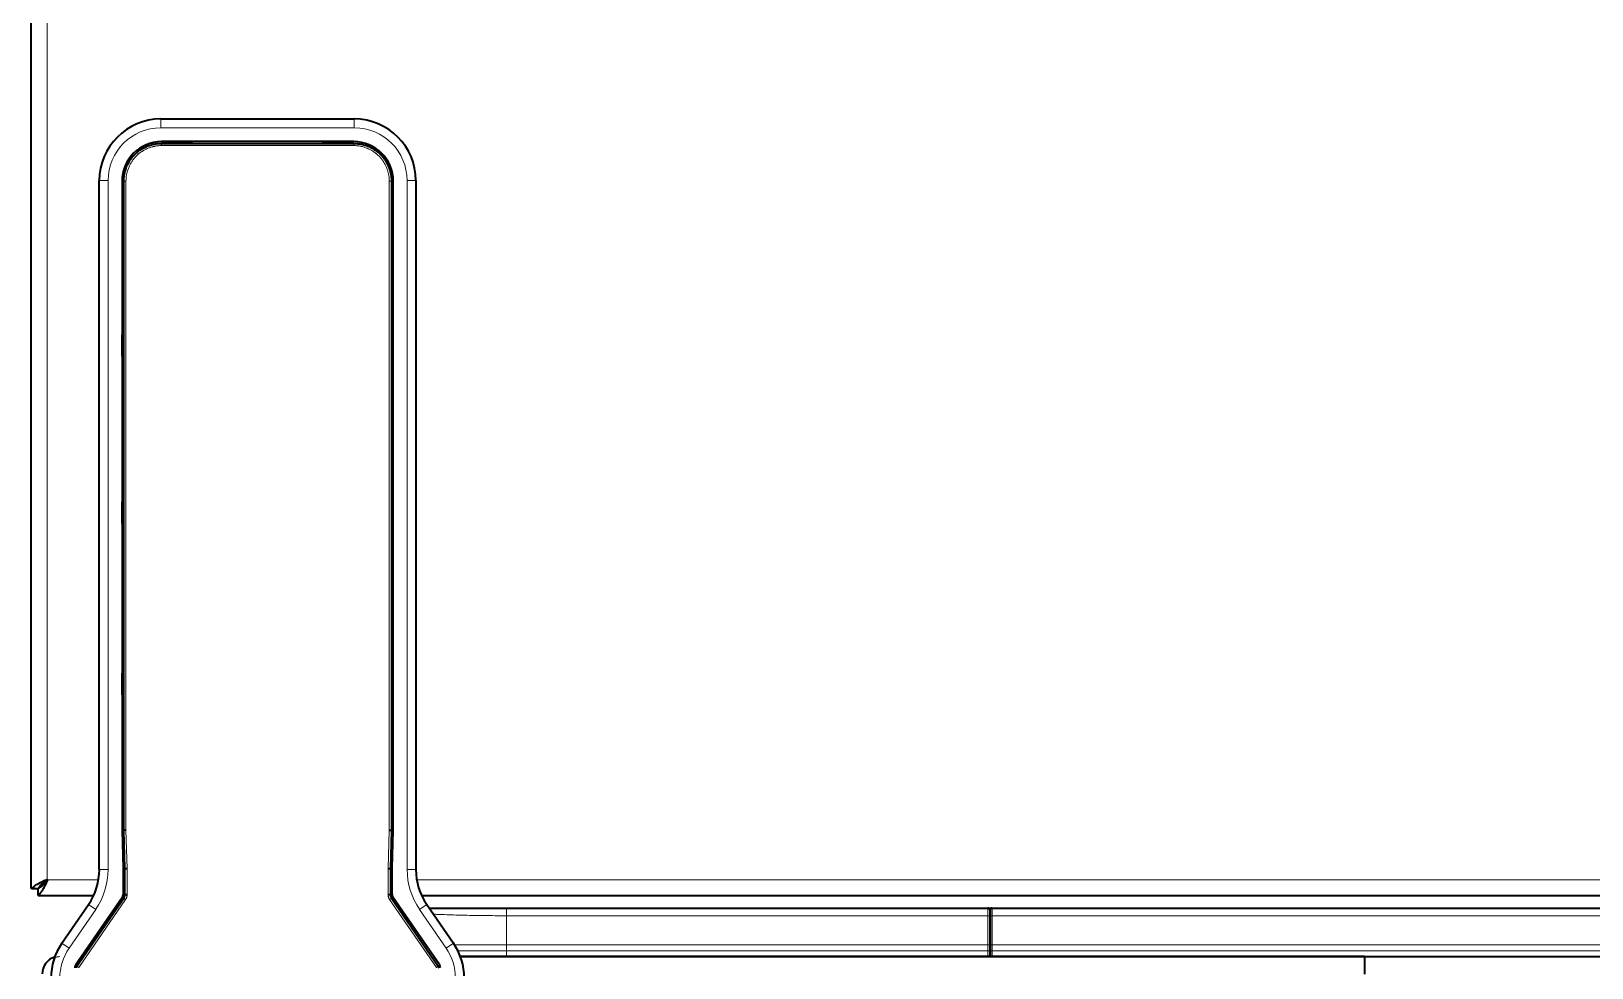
# Model space of a CAD drawing. Header units: inches. Extents: x -1096 to 3103, y -191 to 3207.
# Drawn here: x 1257.7 to 1435.2, y -43 to 63.5 of the extents above; entities that cross this region are included whole.
import ezdxf

# ---------------------------------------------------------------- set-up
doc = ezdxf.new("R2010")
doc.units = ezdxf.units.IN

msp = doc.modelspace()

# ---------------------------------------------------------------- linework, layer by layer
at = {"lineweight": 35}
for p, q in [((1257.71, -33.96), (1257.71, 616.74)), ((1272.46, 53.54), (1294.46, 53.54)), ((1294.39, 50.97), (1272.54, 50.97)), ((1272.54, 50.77), (1294.39, 50.77)), ((1273.7, 50.93), (1274.93, 50.93)), ((1292, 50.93), (1293.23, 50.93)), ((1265.46, -31.79), (1265.46, 46.54)), ((1268.04, 46.47), (1268.04, -27.33)), ((1268.24, -27.32), (1268.24, 46.47)), ((1298.69, 46.47), (1298.69, -27.32)), ((1298.89, -27.33), (1298.89, 46.47)), ((1301.46, 46.54), (1301.46, -31.79)), ((1268.07, 27.17), (1268.07, 28.41)), ((1298.86, 28.41), (1298.86, 27.17)), ((1268.07, 8.17), (1268.07, 9.41)), ((1298.86, 9.41), (1298.86, 8.17)), ((1268.07, -11.33), (1268.07, -10.09)), ((1298.86, -10.09), (1298.86, -11.33)), ((1268.04, -27.33), (1268.24, -27.32)), ((1268.04, -27.33), (1268.17, -31.65)), ((1268.49, -27.32), (1268.24, -27.32)), ((1268.37, -31.65), (1268.24, -27.32)), ((1298.44, -27.32), (1298.69, -27.32)), ((1298.69, -27.32), (1298.56, -31.65)), ((1298.89, -27.33), (1298.69, -27.32)), ((1298.76, -31.65), (1298.89, -27.33)), ((1268.37, -31.65), (1268.17, -31.65)), ((1268.17, -31.65), (1268.17, -34.64)), ((1268.37, -34.64), (1268.37, -31.65)), ((1268.37, -31.65), (1268.62, -31.65)), ((1298.31, -31.65), (1298.56, -31.65)), ((1298.56, -31.65), (1298.56, -34.64)), ((1298.56, -31.65), (1298.76, -31.65)), ((1298.76, -34.64), (1298.76, -31.65)), ((1257.79, -33.96), (1257.71, -33.96)), ((1258.52, -34.68), (1258.52, -34.76)), ((1264.8, -34.76), (1258.52, -34.76)), ((1268.08, -34.93), (1262.76, -42.67)), ((1262.92, -42.79), (1268.25, -35.04)), ((1267.8, -35.4), (1268.11, -34.94)), ((1268.2, -34.65), (1268.2, -34.27)), ((1268.37, -34.64), (1268.62, -34.64)), ((1298.31, -34.64), (1298.56, -34.64)), ((1298.68, -35.04), (1304.01, -42.79)), ((1298.73, -34.27), (1298.73, -34.65)), ((1298.81, -34.94), (1299.13, -35.4)), ((1304.17, -42.67), (1298.85, -34.93)), ((1794.41, -34.76), (1302.13, -34.76)), ((1261.2, -40.17), (1264.23, -35.75)), ((1302.7, -35.75), (1305.73, -40.17)), ((1311.76, -36.16), (1366.51, -36.16)), ((1366.76, -36.41), (1366.76, -37.21)), ((1366.76, -37.21), (1366.76, -36.41)), ((1366.76, -37.21), (1366.76, -40.52)), ((1366.76, -40.52), (1366.76, -37.21)), ((1367.01, -36.16), (1675.91, -36.16)), ((1366.76, -40.52), (1366.76, -41.03)), ((1366.76, -41.03), (1366.76, -40.52)), ((1306.51, -41.66), (1409.38, -41.66)), ((1409.36, -41.66), (1306.51, -41.66)), ((1366.76, -41.03), (1366.76, -41.66)), ((1366.76, -41.66), (1366.76, -41.03)), ((1409.36, -41.69), (1409.36, -41.66)), ((1409.36, -41.69), (1409.36, -43.69)), ((1409.38, -42.25), (1409.38, -41.66)), ((1409.38, -41.66), (1643.55, -41.66)), ((1409.38, -43.66), (1409.38, -42.25)), ((1409.38, -42.66), (1409.36, -42.66))]:
    msp.add_line(p, q, dxfattribs=at)
at = {"lineweight": 13}
for p, q in [((1259.51, -32.91), (1259.51, 614.94)), ((1272.46, 53.54), (1272.46, 53.54)), ((1272.46, 53.54), (1294.46, 53.54)), ((1272.46, 53.54), (1272.46, 52.54)), ((1294.46, 53.54), (1294.46, 53.54)), ((1294.46, 53.54), (1294.46, 52.54)), ((1294.46, 52.54), (1272.46, 52.54)), ((1272.54, 50.97), (1272.58, 50.92)), ((1272.54, 50.52), (1272.54, 50.77)), ((1294.39, 50.52), (1272.54, 50.52)), ((1276.07, 50.92), (1276.15, 50.77)), ((1290.78, 50.77), (1290.86, 50.92)), ((1294.35, 50.92), (1294.39, 50.97)), ((1294.39, 50.52), (1294.39, 50.77)), ((1265.46, 46.54), (1265.46, 46.54)), ((1265.46, -31.79), (1265.46, 46.54)), ((1266.46, 46.54), (1265.46, 46.54)), ((1266.46, 46.54), (1266.46, -31.79)), ((1268.24, 46.27), (1268.04, 46.47)), ((1268.49, 46.47), (1268.24, 46.47)), ((1268.49, 46.47), (1268.49, -27.32)), ((1298.44, -27.32), (1298.44, 46.47)), ((1298.44, 46.47), (1298.69, 46.47)), ((1298.89, 46.47), (1298.69, 46.27)), ((1301.46, 46.54), (1300.46, 46.54)), ((1300.46, -31.79), (1300.46, 46.54)), ((1301.46, 46.54), (1301.46, 46.54)), ((1301.46, 46.54), (1301.46, -31.79)), ((1268.08, 29.55), (1268.24, 29.62)), ((1298.69, 29.62), (1298.84, 29.55)), ((1268.24, 25.96), (1268.08, 26.03)), ((1298.84, 26.03), (1298.69, 25.96)), ((1268.08, 10.55), (1268.24, 10.62)), ((1298.69, 10.62), (1298.84, 10.55)), ((1268.24, 6.96), (1268.08, 7.03)), ((1298.84, 7.03), (1298.69, 6.96)), ((1268.08, -8.95), (1268.24, -8.88)), ((1298.69, -8.88), (1298.84, -8.95)), ((1268.24, -12.54), (1268.08, -12.47)), ((1298.84, -12.47), (1298.69, -12.54)), ((1268.49, -27.32), (1268.62, -31.65)), ((1298.31, -31.65), (1298.44, -27.32)), ((1265.46, -31.79), (1265.46, -31.79)), ((1266.46, -31.79), (1265.46, -31.79)), ((1268.62, -31.65), (1268.62, -34.64)), ((1298.31, -34.64), (1298.31, -31.65)), ((1301.46, -31.79), (1300.46, -31.79)), ((1301.46, -31.79), (1301.46, -31.79)), ((1265.37, -32.96), (1259.56, -32.96)), ((1268.22, -33.13), (1268.37, -33.06)), ((1298.56, -33.06), (1298.71, -33.13)), ((1793.36, -32.96), (1301.57, -32.96)), ((1268.45, -35.18), (1263.13, -42.93)), ((1267.8, -35.4), (1268, -35.4)), ((1268.11, -34.94), (1268.08, -34.93)), ((1268.17, -34.64), (1268.2, -34.65)), ((1268.25, -35.04), (1268.45, -35.18)), ((1298.48, -35.18), (1298.68, -35.04)), ((1303.8, -42.93), (1298.48, -35.18)), ((1298.73, -34.65), (1298.76, -34.64)), ((1298.85, -34.93), (1298.81, -34.94)), ((1298.93, -35.4), (1299.13, -35.4)), ((1261.2, -40.17), (1264.23, -35.75)), ((1265.06, -36.32), (1262.02, -40.73)), ((1264.23, -35.75), (1264.23, -35.75)), ((1265.06, -36.32), (1264.23, -35.75)), ((1267.28, -36.44), (1267.15, -36.36)), ((1267.56, -35.74), (1267.56, -36.04)), ((1299.37, -35.74), (1299.37, -36.04)), ((1299.78, -36.36), (1299.64, -36.44)), ((1302.7, -35.75), (1301.87, -36.32)), ((1304.91, -40.73), (1301.87, -36.32)), ((1302.7, -35.75), (1302.7, -35.75)), ((1302.7, -35.75), (1305.73, -40.17)), ((1311.76, -36.16), (1311.76, -37.04)), ((1366.51, -37.04), (1311.76, -37.04)), ((1311.76, -37.04), (1311.76, -40.34)), ((1366.51, -37.04), (1366.51, -36.16)), ((1366.51, -40.34), (1366.51, -37.04)), ((1367.01, -36.16), (1367.01, -37.04)), ((1675.91, -37.04), (1367.01, -37.04)), ((1367.01, -37.04), (1367.01, -40.34)), ((1261.2, -40.17), (1261.2, -40.17)), ((1262.02, -40.73), (1261.2, -40.17)), ((1305.73, -40.17), (1304.91, -40.73)), ((1305.73, -40.17), (1305.73, -40.17)), ((1311.76, -40.34), (1366.51, -40.34)), ((1311.76, -41.02), (1311.76, -40.34)), ((1366.51, -41.02), (1366.51, -40.34)), ((1367.01, -40.34), (1675.91, -40.34)), ((1367.01, -40.34), (1367.01, -41.02)), ((1306.53, -41.69), (1409.36, -41.69)), ((1366.51, -41.02), (1311.76, -41.02)), ((1311.76, -41.02), (1311.76, -41.66)), ((1366.51, -41.66), (1366.51, -41.02)), ((1675.91, -41.02), (1367.01, -41.02)), ((1367.01, -41.02), (1367.01, -41.66)), ((1262.76, -42.67), (1262.96, -42.73)), ((1262.92, -42.79), (1263.13, -42.93)), ((1303.8, -42.93), (1304.01, -42.79)), ((1303.97, -42.73), (1304.17, -42.67))]:
    msp.add_line(p, q, dxfattribs=at)
at = {"lineweight": 35}
for centre, radius, start, end in [((1272.46, 46.54), 7, 90, 180), ((1294.46, 46.54), 7, 0, 90), ((1259.51, -32.96), 0.05, 0, 90), ((1366.51, -36.41), 0.25, 0, 90), ((1367.01, -36.41), 0.25, 90, 180), ((1260.96, -43.66), 2, 106.8609, 180), ((1260.96, -43.66), 2, 106.8609, 180)]:
    msp.add_arc(centre, radius, start, end, dxfattribs=at)
at = {"lineweight": 13}
for centre, radius, start, end in [((1272.46, 46.54), 7, 90, 180), ((1294.46, 46.54), 7, 0, 90), ((1272.46, 46.54), 6, 90, 180), ((1294.46, 46.54), 6, 0, 90)]:
    msp.add_arc(centre, radius, start, end, dxfattribs=at)
at = {"lineweight": 35}
for centre, major_axis, ratio, start_param, end_param in [((1272.54, 46.47), (-3.18, 3.18), 0.999695, 5.497939, 7.068431), ((1294.39, 46.47), (3.18, 3.18), 0.999695, 5.497939, 7.068431), ((1258.46, -31.78), (-6.69, 2.08), 0.999833, 2.840496, 3.442689), ((1308.47, -31.78), (-6.69, -2.08), 0.999833, 5.982089, 6.584282), ((1267.81, -35.4), (0.516, 0.75), 0.014382, 1.580687, 2.061841), ((1267.67, -34.64), (0.478, -0.148), 0.999833, 5.982089, 6.584282), ((1267.7, -34.65), (0.478, -0.148), 0.999833, 5.982089, 6.584282), ((1299.23, -34.65), (-0.478, -0.148), 0.999833, 5.982089, 6.584282), ((1299.26, -34.64), (-0.478, -0.148), 0.999833, 5.982089, 6.584282), ((1299.11, -35.4), (-0.516, 0.75), 0.014382, 4.221344, 4.702498), ((1266.97, -44.13), (6.69, -2.08), 0.999833, 2.840496, 3.442689), ((1299.96, -44.13), (-6.69, -2.08), 0.999833, 2.840496, 3.442689), ((1263.17, -42.95), (-0.478, 0.148), 0.999833, 5.982089, 6.584282), ((1303.76, -42.95), (0.478, 0.148), 0.999833, 5.982089, 6.584282)]:
    msp.add_ellipse(centre, major_axis=major_axis, ratio=ratio, start_param=start_param, end_param=end_param, dxfattribs=at)
at = {"lineweight": 13}
for centre, major_axis, ratio, start_param, end_param in [((1276.07, 50.42), (-0.224, 0.448), 0.999239, 5.819644, 6.627323), ((1290.86, 50.42), (0.224, 0.448), 0.999239, 5.939047, 6.746726), ((1268.58, 29.55), (0.448, 0.224), 0.999239, 2.678052, 3.485731), ((1298.34, 29.55), (-0.448, 0.224), 0.999239, 2.797455, 3.605134), ((1268.58, 26.03), (-0.448, 0.224), 0.999239, 5.939047, 6.746726), ((1298.34, 26.03), (0.448, 0.224), 0.999239, 5.819644, 6.627323), ((1268.58, 10.55), (0.448, 0.224), 0.999239, 2.678052, 3.485731), ((1298.34, 10.55), (-0.448, 0.224), 0.999239, 2.797455, 3.605134), ((1268.58, 7.03), (-0.448, 0.224), 0.999239, 5.939047, 6.746726), ((1298.34, 7.03), (0.448, 0.224), 0.999239, 5.819644, 6.627323), ((1268.58, -8.95), (0.448, 0.224), 0.999239, 2.678052, 3.485731), ((1298.34, -8.95), (-0.448, 0.224), 0.999239, 2.797455, 3.605134), ((1268.58, -12.47), (-0.448, 0.224), 0.999239, 5.939047, 6.746726), ((1298.34, -12.47), (0.448, 0.224), 0.999239, 5.819644, 6.627323), ((1258.46, -31.78), (-6.69, 2.08), 0.999785, 2.840496, 3.442689), ((1258.46, -31.78), (7.64, -2.37), 0.999833, 5.982089, 6.584282), ((1308.47, -31.78), (-7.64, -2.37), 0.999833, 5.982089, 6.584282), ((1308.47, -31.78), (6.69, 2.08), 0.999785, 2.840496, 3.442689), ((1268.72, -33.13), (0.448, 0.224), 0.999239, 2.678052, 3.485731), ((1298.21, -33.13), (-0.448, 0.224), 0.999239, 2.797455, 3.605134), ((1267.56, -36.65), (-0.434, 0.249), 0.999387, 5.234137, 6.202592), ((1299.37, -36.65), (0.434, 0.249), 0.999387, 0.080594, 1.049049), ((1366.51, -37.21), (-0.25, 0), 0.707107, 3.141593, 4.712389), ((1367.01, -37.21), (0.25, 0), 0.707107, 1.570796, 3.141593), ((1266.97, -44.13), (-6.69, 2.08), 0.999881, 5.982089, 6.584282), ((1266.97, -44.13), (-5.73, 1.78), 0.999833, 5.982089, 6.584282), ((1299.96, -44.13), (5.73, 1.78), 0.999833, 5.982089, 6.584282), ((1299.96, -44.13), (6.69, 2.08), 0.999881, 5.982089, 6.584282), ((1366.51, -40.52), (-0.25, 0), 0.707107, 3.141593, 4.712389), ((1367.01, -40.52), (0.25, 0), 0.707107, 1.570796, 3.141593), ((1366.51, -41.03), (-0.25, 0), 0.034899, 3.141593, 4.712389), ((1367.01, -41.03), (0.25, 0), 0.034899, 1.570796, 3.141593)]:
    msp.add_ellipse(centre, major_axis=major_axis, ratio=ratio, start_param=start_param, end_param=end_param, dxfattribs=at)
at = {"lineweight": 35}
for points, knots in [([(1268.24, 46.47), (1268.24, 46.47), (1268.24, 46.47), (1268.24, 46.48), (1268.24, 46.48), (1268.24, 46.5), (1268.24, 46.53), (1268.24, 46.59), (1268.25, 46.72), (1268.25, 46.82), (1268.27, 47.03), (1268.32, 47.31), (1268.39, 47.58), (1268.45, 47.78), (1268.47, 47.85), (1268.52, 47.98), (1268.54, 48.05), (1268.62, 48.24), (1268.74, 48.49), (1268.89, 48.74), (1269, 48.91), (1269.04, 48.97), (1269.11, 49.05), (1269.13, 49.08), (1269.17, 49.14), (1269.19, 49.17), (1269.3, 49.3), (1269.4, 49.41), (1269.59, 49.6), (1269.8, 49.79), (1270.03, 49.96), (1270.17, 50.06), (1270.2, 50.08), (1270.26, 50.11), (1270.35, 50.17), (1270.45, 50.22), (1270.63, 50.32), (1270.88, 50.44), (1271.15, 50.53), (1271.35, 50.6), (1271.42, 50.62), (1271.55, 50.65), (1271.62, 50.67), (1271.76, 50.69), (1271.83, 50.71), (1271.97, 50.73), (1272.04, 50.74), (1272.25, 50.76), (1272.39, 50.77), (1272.54, 50.77)], [0, 0, 0, 0, 0.000977, 0.000977, 0.001953, 0.003906, 0.007813, 0.015625, 0.03125, 0.0625, 0.0625, 0.125, 0.1875, 0.1875, 0.21875, 0.21875, 0.25, 0.25, 0.3125, 0.375, 0.375, 0.40625, 0.40625, 0.421875, 0.421875, 0.4375, 0.4375, 0.5, 0.5, 0.5625, 0.625, 0.625, 0.640625, 0.640625, 0.65625, 0.6875, 0.6875, 0.75, 0.8125, 0.8125, 0.84375, 0.84375, 0.875, 0.875, 0.90625, 0.90625, 0.9375, 0.9375, 1, 1, 1, 1]), ([(1272.55, 50.92), (1272.56, 50.92), (1272.56, 50.92), (1272.57, 50.92), (1272.57, 50.92), (1272.58, 50.92)], [0, 0, 0, 0, 0.126263, 0.126263, 1, 1, 1, 1]), ([(1272.58, 50.92), (1272.59, 50.92), (1272.6, 50.92), (1272.62, 50.92), (1272.63, 50.92), (1272.66, 50.92), (1272.67, 50.92), (1272.73, 50.92), (1272.77, 50.92), (1272.88, 50.93), (1272.97, 50.93), (1273.08, 50.93), (1273.11, 50.93), (1273.16, 50.93), (1273.18, 50.93), (1273.26, 50.93), (1273.31, 50.93), (1273.39, 50.93), (1273.42, 50.93), (1273.47, 50.93), (1273.5, 50.93), (1273.58, 50.93), (1273.64, 50.93), (1273.7, 50.93)], [0, 0, 0, 0, 0.03125, 0.03125, 0.0625, 0.0625, 0.125, 0.125, 0.25, 0.25, 0.5, 0.5, 0.5625, 0.5625, 0.625, 0.625, 0.75, 0.75, 0.8125, 0.8125, 0.875, 0.875, 1, 1, 1, 1]), ([(1274.93, 50.93), (1274.99, 50.93), (1275.05, 50.93), (1275.16, 50.93), (1275.22, 50.93), (1275.29, 50.93), (1275.3, 50.93), (1275.33, 50.93), (1275.37, 50.93), (1275.41, 50.93), (1275.49, 50.93), (1275.53, 50.93), (1275.6, 50.93), (1275.63, 50.93), (1275.67, 50.93), (1275.7, 50.93), (1275.76, 50.93), (1275.8, 50.93), (1275.88, 50.92), (1275.92, 50.92), (1275.98, 50.92), (1276.01, 50.92), (1276.03, 50.92), (1276.05, 50.92), (1276.06, 50.92), (1276.07, 50.92)], [0, 0, 0, 0, 0.125, 0.125, 0.25, 0.25, 0.28125, 0.28125, 0.3125, 0.375, 0.375, 0.5, 0.5, 0.5625, 0.5625, 0.625, 0.625, 0.75, 0.75, 0.875, 0.875, 0.9375, 0.96875, 0.96875, 1, 1, 1, 1]), ([(1290.86, 50.92), (1290.87, 50.92), (1290.88, 50.92), (1290.9, 50.92), (1290.92, 50.92), (1290.95, 50.92), (1291.01, 50.92), (1291.05, 50.92), (1291.13, 50.93), (1291.17, 50.93), (1291.23, 50.93), (1291.26, 50.93), (1291.3, 50.93), (1291.32, 50.93), (1291.39, 50.93), (1291.44, 50.93), (1291.52, 50.93), (1291.56, 50.93), (1291.6, 50.93), (1291.63, 50.93), (1291.64, 50.93), (1291.71, 50.93), (1291.77, 50.93), (1291.88, 50.93), (1291.94, 50.93), (1292, 50.93)], [0, 0, 0, 0, 0.03125, 0.03125, 0.0625, 0.125, 0.125, 0.25, 0.25, 0.375, 0.375, 0.4375, 0.4375, 0.5, 0.5, 0.625, 0.625, 0.6875, 0.71875, 0.71875, 0.75, 0.75, 0.875, 0.875, 1, 1, 1, 1]), ([(1293.23, 50.93), (1293.29, 50.93), (1293.35, 50.93), (1293.46, 50.93), (1293.51, 50.93), (1293.59, 50.93), (1293.62, 50.93), (1293.67, 50.93), (1293.7, 50.93), (1293.77, 50.93), (1293.82, 50.93), (1293.89, 50.93), (1293.91, 50.93), (1293.95, 50.93), (1293.98, 50.93), (1294.04, 50.93), (1294.08, 50.93), (1294.16, 50.92), (1294.2, 50.92), (1294.25, 50.92), (1294.27, 50.92), (1294.3, 50.92), (1294.31, 50.92), (1294.33, 50.92), (1294.34, 50.92), (1294.35, 50.92)], [0, 0, 0, 0, 0.125, 0.125, 0.25, 0.25, 0.3125, 0.3125, 0.375, 0.375, 0.5, 0.5, 0.5625, 0.5625, 0.625, 0.625, 0.75, 0.75, 0.875, 0.875, 0.9375, 0.9375, 0.96875, 0.96875, 1, 1, 1, 1]), ([(1294.35, 50.92), (1294.35, 50.92), (1294.36, 50.92), (1294.37, 50.92), (1294.37, 50.92), (1294.37, 50.92)], [0, 0, 0, 0, 0.873737, 0.873737, 1, 1, 1, 1]), ([(1294.39, 50.77), (1294.39, 50.77), (1294.4, 50.77), (1294.4, 50.77), (1294.41, 50.77), (1294.42, 50.77), (1294.45, 50.77), (1294.52, 50.76), (1294.64, 50.76), (1294.74, 50.75), (1294.95, 50.73), (1295.23, 50.69), (1295.5, 50.62), (1295.7, 50.56), (1295.77, 50.53), (1295.91, 50.49), (1295.97, 50.46), (1296.17, 50.38), (1296.42, 50.26), (1296.66, 50.12), (1296.83, 50), (1296.89, 49.96), (1296.98, 49.9), (1297.01, 49.88), (1297.06, 49.84), (1297.09, 49.81), (1297.23, 49.7), (1297.33, 49.61), (1297.53, 49.41), (1297.72, 49.2), (1297.88, 48.98), (1297.98, 48.83), (1298, 48.8), (1298.04, 48.74), (1298.09, 48.65), (1298.14, 48.56), (1298.24, 48.37), (1298.36, 48.12), (1298.46, 47.86), (1298.52, 47.66), (1298.54, 47.59), (1298.57, 47.45), (1298.59, 47.38), (1298.62, 47.24), (1298.63, 47.17), (1298.65, 47.03), (1298.66, 46.96), (1298.68, 46.75), (1298.69, 46.61), (1298.69, 46.47)], [0, 0, 0, 0, 0.000977, 0.000977, 0.001953, 0.003906, 0.007813, 0.015625, 0.03125, 0.0625, 0.0625, 0.125, 0.1875, 0.1875, 0.21875, 0.21875, 0.25, 0.25, 0.3125, 0.375, 0.375, 0.40625, 0.40625, 0.421875, 0.421875, 0.4375, 0.4375, 0.5, 0.5, 0.5625, 0.625, 0.625, 0.640625, 0.640625, 0.65625, 0.6875, 0.6875, 0.75, 0.8125, 0.8125, 0.84375, 0.84375, 0.875, 0.875, 0.90625, 0.90625, 0.9375, 0.9375, 1, 1, 1, 1]), ([(1268.07, 28.41), (1268.07, 28.47), (1268.07, 28.52), (1268.07, 28.64), (1268.07, 28.7), (1268.07, 28.76), (1268.07, 28.78), (1268.07, 28.81), (1268.07, 28.85), (1268.07, 28.88), (1268.07, 28.96), (1268.08, 29.01), (1268.08, 29.08), (1268.08, 29.1), (1268.08, 29.15), (1268.08, 29.17), (1268.08, 29.24), (1268.08, 29.28), (1268.08, 29.36), (1268.08, 29.4), (1268.08, 29.45), (1268.08, 29.48), (1268.08, 29.51), (1268.08, 29.53), (1268.08, 29.54), (1268.08, 29.55)], [0, 0, 0, 0, 0.125, 0.125, 0.25, 0.25, 0.28125, 0.28125, 0.3125, 0.375, 0.375, 0.5, 0.5, 0.5625, 0.5625, 0.625, 0.625, 0.75, 0.75, 0.875, 0.875, 0.9375, 0.96875, 0.96875, 1, 1, 1, 1]), ([(1298.84, 29.55), (1298.84, 29.54), (1298.84, 29.53), (1298.84, 29.51), (1298.85, 29.48), (1298.85, 29.45), (1298.85, 29.4), (1298.85, 29.36), (1298.85, 29.28), (1298.85, 29.24), (1298.85, 29.17), (1298.85, 29.15), (1298.85, 29.1), (1298.85, 29.08), (1298.85, 29.01), (1298.85, 28.96), (1298.85, 28.88), (1298.86, 28.85), (1298.86, 28.81), (1298.86, 28.78), (1298.86, 28.76), (1298.86, 28.7), (1298.86, 28.64), (1298.86, 28.52), (1298.86, 28.47), (1298.86, 28.41)], [0, 0, 0, 0, 0.03125, 0.03125, 0.0625, 0.125, 0.125, 0.25, 0.25, 0.375, 0.375, 0.4375, 0.4375, 0.5, 0.5, 0.625, 0.625, 0.6875, 0.71875, 0.71875, 0.75, 0.75, 0.875, 0.875, 1, 1, 1, 1]), ([(1268.08, 26.03), (1268.08, 26.04), (1268.08, 26.05), (1268.08, 26.07), (1268.08, 26.1), (1268.08, 26.13), (1268.08, 26.18), (1268.08, 26.22), (1268.08, 26.3), (1268.08, 26.34), (1268.08, 26.41), (1268.08, 26.43), (1268.08, 26.48), (1268.08, 26.5), (1268.08, 26.57), (1268.07, 26.62), (1268.07, 26.7), (1268.07, 26.74), (1268.07, 26.78), (1268.07, 26.8), (1268.07, 26.82), (1268.07, 26.89), (1268.07, 26.94), (1268.07, 27.06), (1268.07, 27.11), (1268.07, 27.17)], [0, 0, 0, 0, 0.03125, 0.03125, 0.0625, 0.125, 0.125, 0.25, 0.25, 0.375, 0.375, 0.4375, 0.4375, 0.5, 0.5, 0.625, 0.625, 0.6875, 0.71875, 0.71875, 0.75, 0.75, 0.875, 0.875, 1, 1, 1, 1]), ([(1298.86, 27.17), (1298.86, 27.11), (1298.86, 27.06), (1298.86, 26.94), (1298.86, 26.89), (1298.86, 26.82), (1298.86, 26.8), (1298.86, 26.78), (1298.86, 26.74), (1298.85, 26.7), (1298.85, 26.62), (1298.85, 26.57), (1298.85, 26.5), (1298.85, 26.48), (1298.85, 26.43), (1298.85, 26.41), (1298.85, 26.34), (1298.85, 26.3), (1298.85, 26.22), (1298.85, 26.18), (1298.85, 26.13), (1298.85, 26.1), (1298.84, 26.07), (1298.84, 26.05), (1298.84, 26.04), (1298.84, 26.03)], [0, 0, 0, 0, 0.125, 0.125, 0.25, 0.25, 0.28125, 0.28125, 0.3125, 0.375, 0.375, 0.5, 0.5, 0.5625, 0.5625, 0.625, 0.625, 0.75, 0.75, 0.875, 0.875, 0.9375, 0.96875, 0.96875, 1, 1, 1, 1]), ([(1268.07, 9.41), (1268.07, 9.47), (1268.07, 9.52), (1268.07, 9.64), (1268.07, 9.7), (1268.07, 9.76), (1268.07, 9.78), (1268.07, 9.81), (1268.07, 9.85), (1268.07, 9.88), (1268.07, 9.96), (1268.08, 10.01), (1268.08, 10.08), (1268.08, 10.1), (1268.08, 10.15), (1268.08, 10.17), (1268.08, 10.24), (1268.08, 10.28), (1268.08, 10.36), (1268.08, 10.4), (1268.08, 10.45), (1268.08, 10.48), (1268.08, 10.51), (1268.08, 10.53), (1268.08, 10.54), (1268.08, 10.55)], [0, 0, 0, 0, 0.125, 0.125, 0.25, 0.25, 0.28125, 0.28125, 0.3125, 0.375, 0.375, 0.5, 0.5, 0.5625, 0.5625, 0.625, 0.625, 0.75, 0.75, 0.875, 0.875, 0.9375, 0.96875, 0.96875, 1, 1, 1, 1]), ([(1298.84, 10.55), (1298.84, 10.54), (1298.84, 10.53), (1298.84, 10.51), (1298.85, 10.48), (1298.85, 10.45), (1298.85, 10.4), (1298.85, 10.36), (1298.85, 10.28), (1298.85, 10.24), (1298.85, 10.17), (1298.85, 10.15), (1298.85, 10.1), (1298.85, 10.08), (1298.85, 10.01), (1298.85, 9.96), (1298.85, 9.88), (1298.86, 9.85), (1298.86, 9.81), (1298.86, 9.78), (1298.86, 9.76), (1298.86, 9.7), (1298.86, 9.64), (1298.86, 9.52), (1298.86, 9.47), (1298.86, 9.41)], [0, 0, 0, 0, 0.03125, 0.03125, 0.0625, 0.125, 0.125, 0.25, 0.25, 0.375, 0.375, 0.4375, 0.4375, 0.5, 0.5, 0.625, 0.625, 0.6875, 0.71875, 0.71875, 0.75, 0.75, 0.875, 0.875, 1, 1, 1, 1]), ([(1268.08, 7.03), (1268.08, 7.04), (1268.08, 7.05), (1268.08, 7.07), (1268.08, 7.1), (1268.08, 7.13), (1268.08, 7.18), (1268.08, 7.22), (1268.08, 7.3), (1268.08, 7.34), (1268.08, 7.41), (1268.08, 7.43), (1268.08, 7.48), (1268.08, 7.5), (1268.08, 7.57), (1268.07, 7.62), (1268.07, 7.7), (1268.07, 7.74), (1268.07, 7.78), (1268.07, 7.8), (1268.07, 7.82), (1268.07, 7.89), (1268.07, 7.94), (1268.07, 8.06), (1268.07, 8.11), (1268.07, 8.17)], [0, 0, 0, 0, 0.03125, 0.03125, 0.0625, 0.125, 0.125, 0.25, 0.25, 0.375, 0.375, 0.4375, 0.4375, 0.5, 0.5, 0.625, 0.625, 0.6875, 0.71875, 0.71875, 0.75, 0.75, 0.875, 0.875, 1, 1, 1, 1]), ([(1298.86, 8.17), (1298.86, 8.11), (1298.86, 8.06), (1298.86, 7.94), (1298.86, 7.89), (1298.86, 7.82), (1298.86, 7.8), (1298.86, 7.78), (1298.86, 7.74), (1298.85, 7.7), (1298.85, 7.62), (1298.85, 7.57), (1298.85, 7.5), (1298.85, 7.48), (1298.85, 7.43), (1298.85, 7.41), (1298.85, 7.34), (1298.85, 7.3), (1298.85, 7.22), (1298.85, 7.18), (1298.85, 7.13), (1298.85, 7.1), (1298.84, 7.07), (1298.84, 7.05), (1298.84, 7.04), (1298.84, 7.03)], [0, 0, 0, 0, 0.125, 0.125, 0.25, 0.25, 0.28125, 0.28125, 0.3125, 0.375, 0.375, 0.5, 0.5, 0.5625, 0.5625, 0.625, 0.625, 0.75, 0.75, 0.875, 0.875, 0.9375, 0.96875, 0.96875, 1, 1, 1, 1]), ([(1268.07, -10.09), (1268.07, -10.03), (1268.07, -9.98), (1268.07, -9.86), (1268.07, -9.8), (1268.07, -9.74), (1268.07, -9.72), (1268.07, -9.69), (1268.07, -9.65), (1268.07, -9.62), (1268.07, -9.54), (1268.08, -9.49), (1268.08, -9.42), (1268.08, -9.4), (1268.08, -9.35), (1268.08, -9.33), (1268.08, -9.26), (1268.08, -9.22), (1268.08, -9.14), (1268.08, -9.1), (1268.08, -9.05), (1268.08, -9.02), (1268.08, -8.99), (1268.08, -8.97), (1268.08, -8.96), (1268.08, -8.95)], [0, 0, 0, 0, 0.125, 0.125, 0.25, 0.25, 0.28125, 0.28125, 0.3125, 0.375, 0.375, 0.5, 0.5, 0.5625, 0.5625, 0.625, 0.625, 0.75, 0.75, 0.875, 0.875, 0.9375, 0.96875, 0.96875, 1, 1, 1, 1]), ([(1298.84, -8.95), (1298.84, -8.96), (1298.84, -8.97), (1298.84, -8.99), (1298.85, -9.02), (1298.85, -9.05), (1298.85, -9.1), (1298.85, -9.14), (1298.85, -9.22), (1298.85, -9.26), (1298.85, -9.33), (1298.85, -9.35), (1298.85, -9.4), (1298.85, -9.42), (1298.85, -9.49), (1298.85, -9.54), (1298.85, -9.62), (1298.86, -9.65), (1298.86, -9.69), (1298.86, -9.72), (1298.86, -9.74), (1298.86, -9.8), (1298.86, -9.86), (1298.86, -9.98), (1298.86, -10.03), (1298.86, -10.09)], [0, 0, 0, 0, 0.03125, 0.03125, 0.0625, 0.125, 0.125, 0.25, 0.25, 0.375, 0.375, 0.4375, 0.4375, 0.5, 0.5, 0.625, 0.625, 0.6875, 0.71875, 0.71875, 0.75, 0.75, 0.875, 0.875, 1, 1, 1, 1]), ([(1268.08, -12.47), (1268.08, -12.46), (1268.08, -12.45), (1268.08, -12.43), (1268.08, -12.4), (1268.08, -12.37), (1268.08, -12.32), (1268.08, -12.28), (1268.08, -12.2), (1268.08, -12.16), (1268.08, -12.09), (1268.08, -12.07), (1268.08, -12.02), (1268.08, -12), (1268.08, -11.93), (1268.07, -11.88), (1268.07, -11.8), (1268.07, -11.76), (1268.07, -11.72), (1268.07, -11.7), (1268.07, -11.68), (1268.07, -11.61), (1268.07, -11.56), (1268.07, -11.44), (1268.07, -11.39), (1268.07, -11.33)], [0, 0, 0, 0, 0.03125, 0.03125, 0.0625, 0.125, 0.125, 0.25, 0.25, 0.375, 0.375, 0.4375, 0.4375, 0.5, 0.5, 0.625, 0.625, 0.6875, 0.71875, 0.71875, 0.75, 0.75, 0.875, 0.875, 1, 1, 1, 1]), ([(1298.86, -11.33), (1298.86, -11.39), (1298.86, -11.44), (1298.86, -11.56), (1298.86, -11.61), (1298.86, -11.68), (1298.86, -11.7), (1298.86, -11.72), (1298.86, -11.76), (1298.85, -11.8), (1298.85, -11.88), (1298.85, -11.93), (1298.85, -12), (1298.85, -12.02), (1298.85, -12.07), (1298.85, -12.09), (1298.85, -12.16), (1298.85, -12.2), (1298.85, -12.28), (1298.85, -12.32), (1298.85, -12.37), (1298.85, -12.4), (1298.84, -12.43), (1298.84, -12.45), (1298.84, -12.46), (1298.84, -12.47)], [0, 0, 0, 0, 0.125, 0.125, 0.25, 0.25, 0.28125, 0.28125, 0.3125, 0.375, 0.375, 0.5, 0.5, 0.5625, 0.5625, 0.625, 0.625, 0.75, 0.75, 0.875, 0.875, 0.9375, 0.96875, 0.96875, 1, 1, 1, 1]), ([(1257.79, -33.96), (1257.82, -33.91), (1257.85, -33.87), (1257.94, -33.78), (1257.98, -33.74), (1258.05, -33.69), (1258.06, -33.68), (1258.09, -33.65), (1258.11, -33.64), (1258.15, -33.61), (1258.18, -33.59), (1258.28, -33.52), (1258.35, -33.48), (1258.46, -33.42), (1258.5, -33.39), (1258.58, -33.35), (1258.62, -33.33), (1258.75, -33.26), (1258.83, -33.22), (1259.01, -33.14), (1259.1, -33.09), (1259.22, -33.04), (1259.24, -33.03), (1259.29, -33), (1259.36, -32.97), (1259.43, -32.94), (1259.48, -32.92)], [0, 0, 0, 0, 0.125, 0.125, 0.25, 0.25, 0.28125, 0.28125, 0.3125, 0.3125, 0.375, 0.375, 0.5, 0.5, 0.5625, 0.5625, 0.625, 0.625, 0.75, 0.75, 0.875, 0.875, 0.90625, 0.90625, 0.9375, 1, 1, 1, 1]), ([(1259.56, -33), (1259.51, -33.09), (1259.47, -33.19), (1259.38, -33.37), (1259.34, -33.46), (1259.29, -33.57), (1259.28, -33.59), (1259.25, -33.64), (1259.24, -33.66), (1259.21, -33.73), (1259.19, -33.77), (1259.12, -33.89), (1259.08, -33.97), (1259.02, -34.08), (1258.99, -34.12), (1258.95, -34.19), (1258.93, -34.22), (1258.86, -34.32), (1258.82, -34.38), (1258.73, -34.49), (1258.69, -34.54), (1258.64, -34.59), (1258.63, -34.6), (1258.6, -34.62), (1258.57, -34.64), (1258.54, -34.67), (1258.52, -34.68)], [0, 0, 0, 0, 0.125, 0.125, 0.25, 0.25, 0.28125, 0.28125, 0.3125, 0.3125, 0.375, 0.375, 0.5, 0.5, 0.5625, 0.5625, 0.625, 0.625, 0.75, 0.75, 0.875, 0.875, 0.90625, 0.90625, 0.9375, 1, 1, 1, 1]), ([(1258.59, -33.89), (1258.59, -33.88), (1258.6, -33.87), (1258.61, -33.85), (1258.61, -33.84), (1258.63, -33.8), (1258.64, -33.78), (1258.67, -33.72), (1258.7, -33.68), (1258.76, -33.6), (1258.8, -33.56), (1258.84, -33.51), (1258.85, -33.5), (1258.87, -33.48), (1258.88, -33.47), (1258.91, -33.44), (1258.92, -33.42), (1258.98, -33.36), (1259.03, -33.32), (1259.11, -33.24), (1259.16, -33.2), (1259.23, -33.14), (1259.25, -33.12), (1259.3, -33.08), (1259.32, -33.06), (1259.4, -33), (1259.44, -32.96), (1259.49, -32.92)], [0, 0, 0, 0, 0.03125, 0.03125, 0.0625, 0.0625, 0.125, 0.125, 0.25, 0.25, 0.375, 0.375, 0.40625, 0.40625, 0.4375, 0.4375, 0.5, 0.5, 0.625, 0.625, 0.75, 0.75, 0.8125, 0.8125, 0.875, 0.875, 1, 1, 1, 1]), ([(1259.56, -32.98), (1259.52, -33.03), (1259.48, -33.08), (1259.39, -33.17), (1259.35, -33.22), (1259.27, -33.31), (1259.23, -33.36), (1259.15, -33.45), (1259.11, -33.49), (1259.03, -33.57), (1258.99, -33.61), (1258.91, -33.68), (1258.87, -33.71), (1258.79, -33.77), (1258.75, -33.8), (1258.67, -33.85), (1258.63, -33.87), (1258.59, -33.89)], [0, 0, 0, 0, 0.125, 0.125, 0.25, 0.25, 0.375, 0.375, 0.5, 0.5, 0.625, 0.625, 0.75, 0.75, 0.875, 0.875, 1, 1, 1, 1]), ([(1259.48, -32.92), (1259.48, -32.91), (1259.49, -32.91), (1259.5, -32.91), (1259.51, -32.91), (1259.51, -32.91)], [0, 0, 0, 0, 0.5, 0.5, 1, 1, 1, 1]), ([(1259.49, -32.92), (1259.5, -32.91), (1259.5, -32.91), (1259.51, -32.91), (1259.51, -32.91), (1259.51, -32.91)], [0, 0, 0, 0, 0.5, 0.5, 1, 1, 1, 1]), ([(1259.56, -32.96), (1259.56, -32.96), (1259.56, -32.97), (1259.56, -32.97), (1259.56, -32.98), (1259.56, -32.98)], [0, 0, 0, 0, 0.5, 0.5, 1, 1, 1, 1]), ([(1259.56, -32.96), (1259.56, -32.97), (1259.56, -32.97), (1259.56, -32.99), (1259.56, -32.99), (1259.56, -33)], [0, 0, 0, 0, 0.5, 0.5, 1, 1, 1, 1]), ([(1268.2, -34.27), (1268.2, -34.22), (1268.2, -34.16), (1268.2, -34.04), (1268.2, -33.99), (1268.2, -33.92), (1268.2, -33.9), (1268.2, -33.88), (1268.2, -33.84), (1268.2, -33.8), (1268.21, -33.72), (1268.21, -33.67), (1268.21, -33.6), (1268.21, -33.58), (1268.21, -33.53), (1268.21, -33.51), (1268.21, -33.45), (1268.21, -33.4), (1268.21, -33.32), (1268.21, -33.29), (1268.21, -33.23), (1268.21, -33.2), (1268.21, -33.17), (1268.21, -33.15), (1268.22, -33.14), (1268.22, -33.13)], [0, 0, 0, 0, 0.125, 0.125, 0.25, 0.25, 0.28125, 0.28125, 0.3125, 0.375, 0.375, 0.5, 0.5, 0.5625, 0.5625, 0.625, 0.625, 0.75, 0.75, 0.875, 0.875, 0.9375, 0.96875, 0.96875, 1, 1, 1, 1]), ([(1298.71, -33.13), (1298.71, -33.14), (1298.71, -33.15), (1298.71, -33.17), (1298.71, -33.2), (1298.72, -33.23), (1298.72, -33.29), (1298.72, -33.32), (1298.72, -33.4), (1298.72, -33.45), (1298.72, -33.51), (1298.72, -33.53), (1298.72, -33.58), (1298.72, -33.6), (1298.72, -33.67), (1298.72, -33.72), (1298.72, -33.8), (1298.72, -33.84), (1298.72, -33.88), (1298.72, -33.9), (1298.72, -33.92), (1298.73, -33.99), (1298.73, -34.04), (1298.73, -34.16), (1298.73, -34.22), (1298.73, -34.27)], [0, 0, 0, 0, 0.03125, 0.03125, 0.0625, 0.125, 0.125, 0.25, 0.25, 0.375, 0.375, 0.4375, 0.4375, 0.5, 0.5, 0.625, 0.625, 0.6875, 0.71875, 0.71875, 0.75, 0.75, 0.875, 0.875, 1, 1, 1, 1]), ([(1257.79, -33.96), (1257.86, -33.96), (1257.92, -33.96), (1258.05, -33.96), (1258.11, -33.96), (1258.29, -33.96), (1258.4, -33.96), (1258.51, -33.96)], [0, 0, 0, 0, 0.266509, 0.266509, 0.534271, 0.534271, 1, 1, 1, 1]), ([(1258.52, -34.68), (1258.52, -34.62), (1258.52, -34.55), (1258.52, -34.42), (1258.52, -34.36), (1258.52, -34.18), (1258.52, -34.07), (1258.52, -33.96)], [0, 0, 0, 0, 0.266509, 0.266509, 0.534271, 0.534271, 1, 1, 1, 1]), ([(1268.25, -35.04), (1268.25, -35.03), (1268.26, -35.03), (1268.27, -35.01), (1268.28, -34.99), (1268.29, -34.97), (1268.31, -34.92), (1268.33, -34.89), (1268.34, -34.83), (1268.35, -34.82), (1268.36, -34.78), (1268.36, -34.77), (1268.37, -34.71), (1268.37, -34.68), (1268.37, -34.64)], [0, 0, 0, 0, 0.0625, 0.0625, 0.125, 0.25, 0.25, 0.5, 0.5, 0.625, 0.625, 0.75, 0.75, 1, 1, 1, 1]), ([(1298.56, -34.64), (1298.56, -34.65), (1298.56, -34.66), (1298.56, -34.68), (1298.56, -34.71), (1298.56, -34.73), (1298.57, -34.78), (1298.58, -34.82), (1298.6, -34.87), (1298.6, -34.89), (1298.61, -34.92), (1298.62, -34.93), (1298.64, -34.98), (1298.66, -35.01), (1298.68, -35.04)], [0, 0, 0, 0, 0.0625, 0.0625, 0.125, 0.25, 0.25, 0.5, 0.5, 0.625, 0.625, 0.75, 0.75, 1, 1, 1, 1]), ([(1267.15, -36.36), (1267.15, -36.36), (1267.16, -36.35), (1267.16, -36.34), (1267.17, -36.33), (1267.19, -36.31), (1267.21, -36.28), (1267.22, -36.25), (1267.27, -36.18), (1267.3, -36.14), (1267.35, -36.06), (1267.37, -36.03), (1267.4, -35.98), (1267.42, -35.95), (1267.48, -35.87), (1267.52, -35.81), (1267.56, -35.74)], [0, 0, 0, 0, 0.03125, 0.03125, 0.0625, 0.125, 0.125, 0.25, 0.25, 0.5, 0.5, 0.625, 0.625, 0.75, 0.75, 1, 1, 1, 1]), ([(1299.37, -35.74), (1299.41, -35.81), (1299.45, -35.87), (1299.51, -35.95), (1299.53, -35.98), (1299.56, -36.03), (1299.58, -36.06), (1299.63, -36.14), (1299.66, -36.18), (1299.71, -36.25), (1299.72, -36.28), (1299.74, -36.31), (1299.75, -36.33), (1299.76, -36.34), (1299.77, -36.35), (1299.78, -36.36), (1299.78, -36.36)], [0, 0, 0, 0, 0.25, 0.25, 0.375, 0.375, 0.5, 0.5, 0.75, 0.75, 0.875, 0.875, 0.9375, 0.96875, 0.96875, 1, 1, 1, 1]), ([(1302.97, -36.16), (1303.19, -36.16), (1303.41, -36.16), (1303.8, -36.16), (1303.97, -36.16), (1304.31, -36.16), (1304.48, -36.16), (1304.98, -36.16), (1305.32, -36.16), (1306.33, -36.16), (1307.01, -36.16), (1308.36, -36.16), (1309.04, -36.16), (1310.4, -36.16), (1311.08, -36.16), (1311.76, -36.16)], [0, 0, 0, 0, 0.077384, 0.077384, 0.135048, 0.135048, 0.192711, 0.192711, 0.308038, 0.308038, 0.538692, 0.538692, 0.769346, 0.769346, 1, 1, 1, 1]), ([(1262.87, -42.95), (1262.87, -42.92), (1262.87, -42.89), (1262.89, -42.85), (1262.89, -42.84), (1262.91, -42.81), (1262.91, -42.8), (1262.92, -42.79)], [0, 0, 0, 0, 0.5, 0.5, 0.75, 0.75, 1, 1, 1, 1]), ([(1304.01, -42.79), (1304.02, -42.81), (1304.04, -42.84), (1304.05, -42.88), (1304.05, -42.89), (1304.06, -42.92), (1304.06, -42.94), (1304.06, -42.95)], [0, 0, 0, 0, 0.5, 0.5, 0.75, 0.75, 1, 1, 1, 1])]:
    msp.add_open_spline(points, degree=3, knots=knots, dxfattribs=at)
at = {"lineweight": 13}
for points, knots in [([(1272.54, 50.52), (1272.4, 50.52), (1272.27, 50.51), (1272.01, 50.48), (1271.88, 50.46), (1271.71, 50.43), (1271.68, 50.42), (1271.61, 50.41), (1271.58, 50.4), (1271.49, 50.37), (1271.42, 50.36), (1271.23, 50.3), (1270.98, 50.21), (1270.74, 50.1), (1270.57, 50), (1270.51, 49.97), (1270.43, 49.92), (1270.4, 49.9), (1270.34, 49.87), (1270.31, 49.85), (1270.17, 49.76), (1269.96, 49.6), (1269.67, 49.34), (1269.49, 49.14), (1269.39, 49.01), (1269.37, 48.98), (1269.33, 48.93), (1269.31, 48.91), (1269.25, 48.82), (1269.21, 48.77), (1269.1, 48.6), (1268.96, 48.38), (1268.85, 48.14), (1268.78, 47.96), (1268.75, 47.89), (1268.71, 47.77), (1268.69, 47.71), (1268.63, 47.51), (1268.56, 47.26), (1268.52, 47), (1268.5, 46.73), (1268.49, 46.6), (1268.49, 46.47)], [0, 0, 0, 0, 0.0625, 0.0625, 0.125, 0.125, 0.140625, 0.140625, 0.15625, 0.15625, 0.1875, 0.1875, 0.25, 0.3125, 0.3125, 0.34375, 0.34375, 0.359375, 0.359375, 0.375, 0.375, 0.4375, 0.5, 0.5625, 0.5625, 0.578125, 0.578125, 0.59375, 0.59375, 0.625, 0.625, 0.6875, 0.75, 0.75, 0.78125, 0.78125, 0.8125, 0.8125, 0.875, 0.9375, 0.9375, 1, 1, 1, 1]), ([(1272.92, 50.77), (1272.91, 50.77), (1272.91, 50.77), (1272.89, 50.8), (1272.86, 50.82), (1272.83, 50.84), (1272.82, 50.85), (1272.81, 50.85), (1272.78, 50.87), (1272.75, 50.88), (1272.72, 50.89), (1272.69, 50.9), (1272.67, 50.91), (1272.62, 50.92), (1272.59, 50.92), (1272.55, 50.92)], [0, 0, 0, 0, 0.016595, 0.016595, 0.262446, 0.262446, 0.323909, 0.323909, 0.385372, 0.508297, 0.631223, 0.631223, 0.754149, 0.754149, 1, 1, 1, 1]), ([(1273.7, 50.93), (1273.71, 50.91), (1273.72, 50.89), (1273.73, 50.85), (1273.74, 50.83), (1273.75, 50.8), (1273.75, 50.78), (1273.76, 50.77)], [0, 0, 0, 0, 0.37868, 0.37868, 0.757361, 0.757361, 1, 1, 1, 1]), ([(1294.37, 50.92), (1294.36, 50.92), (1294.34, 50.92), (1294.31, 50.92), (1294.29, 50.91), (1294.24, 50.91), (1294.21, 50.9), (1294.17, 50.88), (1294.15, 50.87), (1294.12, 50.85), (1294.09, 50.84), (1294.07, 50.82), (1294.04, 50.8), (1294.03, 50.79), (1294.02, 50.77), (1294.01, 50.77), (1294.01, 50.77)], [0, 0, 0, 0, 0.121806, 0.121806, 0.243613, 0.243613, 0.487226, 0.487226, 0.609032, 0.609032, 0.730838, 0.852645, 0.852645, 0.974451, 0.974451, 1, 1, 1, 1]), ([(1298.44, 46.47), (1298.44, 46.6), (1298.43, 46.74), (1298.41, 47), (1298.39, 47.13), (1298.35, 47.29), (1298.35, 47.33), (1298.33, 47.39), (1298.32, 47.42), (1298.3, 47.52), (1298.28, 47.58), (1298.22, 47.77), (1298.13, 48.02), (1298.02, 48.26), (1297.93, 48.44), (1297.89, 48.49), (1297.84, 48.58), (1297.83, 48.61), (1297.79, 48.66), (1297.77, 48.69), (1297.68, 48.83), (1297.52, 49.04), (1297.26, 49.34), (1297.06, 49.51), (1296.93, 49.62), (1296.91, 49.64), (1296.86, 49.68), (1296.83, 49.7), (1296.75, 49.76), (1296.69, 49.8), (1296.53, 49.91), (1296.3, 50.04), (1296.06, 50.15), (1295.88, 50.23), (1295.82, 50.25), (1295.69, 50.3), (1295.63, 50.32), (1295.44, 50.38), (1295.18, 50.44), (1294.92, 50.48), (1294.66, 50.51), (1294.53, 50.52), (1294.39, 50.52)], [0, 0, 0, 0, 0.0625, 0.0625, 0.125, 0.125, 0.140625, 0.140625, 0.15625, 0.15625, 0.1875, 0.1875, 0.25, 0.3125, 0.3125, 0.34375, 0.34375, 0.359375, 0.359375, 0.375, 0.375, 0.4375, 0.5, 0.5625, 0.5625, 0.578125, 0.578125, 0.59375, 0.59375, 0.625, 0.625, 0.6875, 0.75, 0.75, 0.78125, 0.78125, 0.8125, 0.8125, 0.875, 0.9375, 0.9375, 1, 1, 1, 1]), ([(1268.62, -34.64), (1268.62, -34.69), (1268.62, -34.74), (1268.61, -34.81), (1268.6, -34.83), (1268.59, -34.88), (1268.58, -34.9), (1268.57, -34.95), (1268.56, -34.97), (1268.54, -35.02), (1268.53, -35.04), (1268.5, -35.1), (1268.48, -35.14), (1268.45, -35.18)], [0, 0, 0, 0, 0.25, 0.25, 0.375, 0.375, 0.5, 0.5, 0.625, 0.625, 0.75, 0.75, 1, 1, 1, 1]), ([(1298.48, -35.18), (1298.45, -35.14), (1298.43, -35.1), (1298.39, -35.04), (1298.38, -35.02), (1298.37, -34.97), (1298.36, -34.95), (1298.34, -34.9), (1298.34, -34.88), (1298.33, -34.83), (1298.32, -34.81), (1298.31, -34.74), (1298.31, -34.69), (1298.31, -34.64)], [0, 0, 0, 0, 0.25, 0.25, 0.375, 0.375, 0.5, 0.5, 0.625, 0.625, 0.75, 0.75, 1, 1, 1, 1]), ([(1311.76, -37.04), (1311.06, -37.04), (1310.36, -37.03), (1308.97, -37.02), (1308.27, -37.01), (1306.88, -36.98), (1306.18, -36.96), (1305.15, -36.93), (1304.8, -36.92), (1304.29, -36.9), (1304.11, -36.89), (1303.86, -36.88), (1303.77, -36.88), (1303.61, -36.87), (1303.53, -36.87), (1303.45, -36.87)], [0, 0, 0, 0, 0.250847, 0.250847, 0.501693, 0.501693, 0.75254, 0.75254, 0.877963, 0.877963, 0.940675, 0.940675, 0.972031, 0.972031, 1, 1, 1, 1]), ([(1305.84, -40.34), (1306.06, -40.34), (1306.28, -40.34), (1307.38, -40.34), (1308.25, -40.34), (1310.01, -40.34), (1310.89, -40.34), (1311.76, -40.34)], [0, 0, 0, 0, 0.111506, 0.111506, 0.555753, 0.555753, 1, 1, 1, 1]), ([(1259, -43.66), (1259, -43.53), (1259.01, -43.4), (1259.06, -43.15), (1259.1, -43.03), (1259.2, -42.79), (1259.26, -42.67), (1259.4, -42.46), (1259.48, -42.36), (1259.67, -42.18), (1259.77, -42.1), (1259.98, -41.95), (1260.09, -41.89), (1260.33, -41.8), (1260.45, -41.76), (1260.71, -41.71), (1260.84, -41.69), (1260.96, -41.69)], [0, 0, 0, 0, 0.125, 0.125, 0.25, 0.25, 0.375, 0.375, 0.5, 0.5, 0.625, 0.625, 0.75, 0.75, 0.875, 0.875, 1, 1, 1, 1]), ([(1311.76, -41.02), (1310.88, -41.02), (1309.99, -41.02), (1308.21, -41.02), (1307.22, -41.02), (1306.22, -41.03), (1306.11, -41.03)], [0, 0, 0, 0, 0.471476, 0.471476, 0.942951, 1, 1, 1, 1]), ([(1263.13, -42.93), (1263.13, -42.93), (1263.12, -42.94), (1263.12, -42.94), (1263.12, -42.95), (1263.12, -42.95)], [0, 0, 0, 0, 0.5, 0.5, 1, 1, 1, 1]), ([(1303.81, -42.95), (1303.81, -42.95), (1303.81, -42.94), (1303.81, -42.94), (1303.8, -42.93), (1303.8, -42.93)], [0, 0, 0, 0, 0.5, 0.5, 1, 1, 1, 1])]:
    msp.add_open_spline(points, degree=3, knots=knots, dxfattribs=at)
for points, degree in [([(1293.17, 50.77), (1293.19, 50.83), (1293.21, 50.88), (1293.23, 50.93)], 3), ([(1259.49, -32.92), (1259.48, -32.92)], 1), ([(1259.56, -32.98), (1259.56, -33)], 1)]:
    msp.add_open_spline(points, degree=degree, dxfattribs=at)
at = {"lineweight": 35}
for points in [[(1258.51, -33.96), (1258.54, -33.93), (1258.56, -33.91), (1258.59, -33.89)], [(1258.59, -33.89), (1258.56, -33.91), (1258.54, -33.94), (1258.52, -33.96)]]:
    msp.add_open_spline(points, degree=3, dxfattribs=at)

doc.saveas('drawing.dxf')
